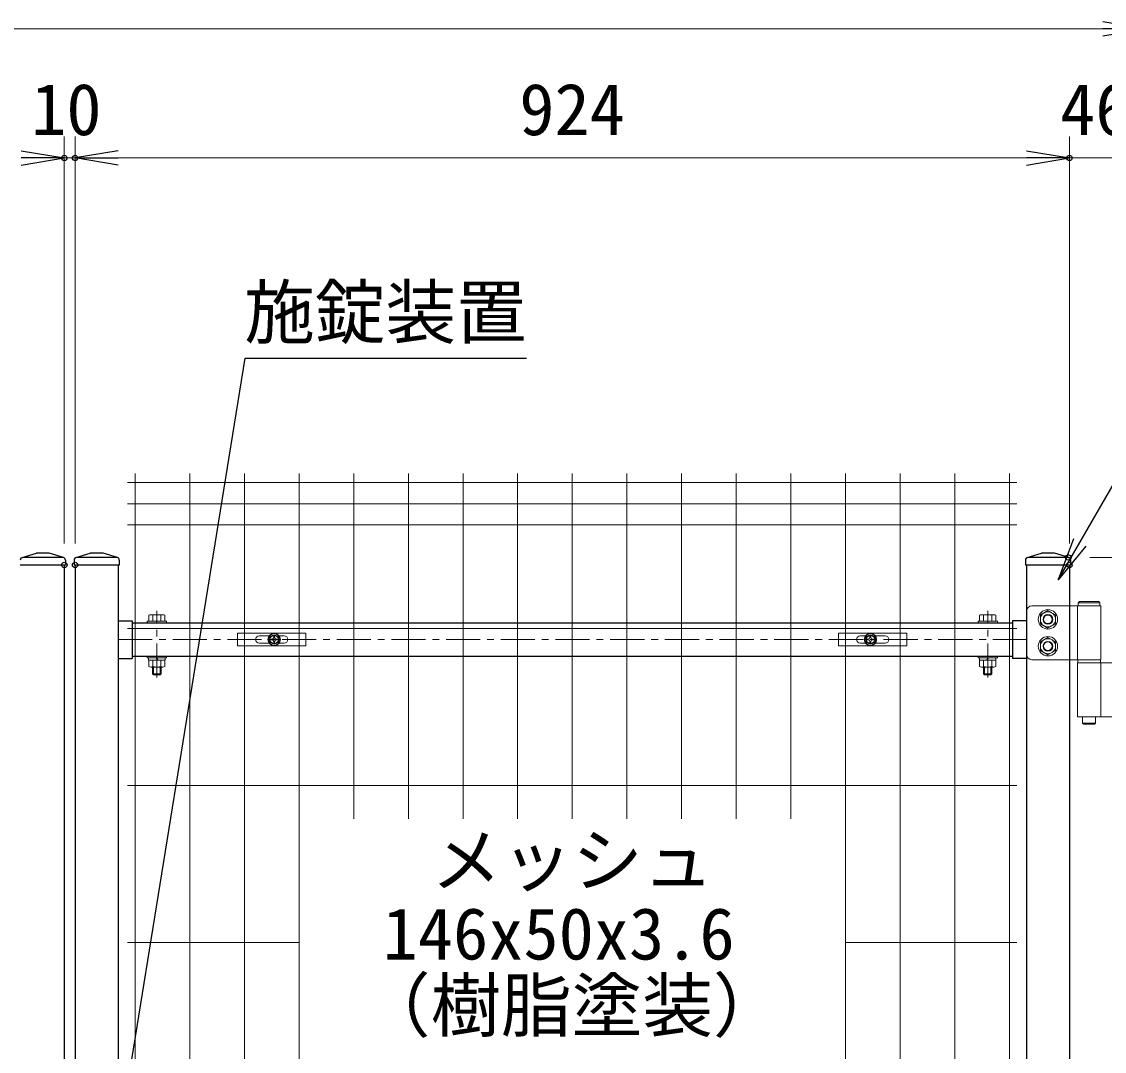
# Model space of a CAD drawing. Units: millimetres, scale not verified. Extents: x -4200 to 4200, y -2970 to 2970.
# Drawn here: x 1286 to 2292, y 656 to 1613 of the extents above; entities that cross this region are included whole.
import ezdxf
from ezdxf.enums import TextEntityAlignment as Align

# ---------------------------------------------------------------- set-up
doc = ezdxf.new("R2010")
doc.units = ezdxf.units.MM
doc.header["$LTSCALE"] = 10
doc.header["$PDMODE"] = 32
doc.header["$PDSIZE"] = 5
doc.linetypes.add('USER2', pattern=[50.8, 31.75, -6.35, 6.35, -6.35])
for name, color, linetype, lineweight in [('0-2_D-STR1', 1, 'Continuous', 25), ('0-3_D-STR2', 7, 'Continuous', 13), ('0-4_D-BMK', 2, 'USER2', 13), ('0-5_D-STR3', 3, 'Continuous', 13), ('0-7_D-STR-DIM', 7, 'Continuous', 13), ('0-8_0', 7, 'Continuous', 25), ('0-9_Defpoints', 6, 'Continuous', 25), ('0-A_D-STR-TXT', 7, 'Continuous', 25)]:
    doc.layers.add(name, color=color, linetype=linetype, lineweight=lineweight)
doc.styles.add('ＭＳ ゴシック', font='')
doc.styles.get('ＭＳ ゴシック').set_extended_font_data('MS Gothic')

# ---------------------------------------------------------------- blocks, each defined once
blk = doc.blocks.new('_Open')
at = {"layer": '0-8_0'}
blk.add_line((-10, 1.667), (0, 0), dxfattribs=at)
blk.add_lwpolyline([(-10, -1.667), (0, 0), (-10, 0)], dxfattribs=at)
blk = doc.blocks.new('U6')
at = {"layer": '0-2_D-STR1'}
for p, q in [((8946.9, 17218.9), (9080, 17260)), ((9329.6, 17220), (8954, 17220)), ((9200, 17260), (9080, 17260)), ((9333.1, 17218.9), (9200, 17260)), ((9446.9, 17218.9), (9580, 17260)), ((9829.6, 17220), (9454, 17220)), ((9700, 17260), (9580, 17260)), ((9833.1, 17218.9), (9700, 17260)), ((18286.9, 17218.9), (18420, 17260)), ((18669.6, 17220), (18294, 17220)), ((18540, 17260), (18420, 17260)), ((18673.1, 17218.9), (18540, 17260)), ((9350, 17150), (8930, 17150)), ((9340, 17150), (9340, 10180)), ((9350, 17196), (9350, 17150)), ((9430, 17196), (9430, 17150)), ((9850, 17150), (9430, 17150)), ((9440, 17150), (9440, 10180)), ((9840, 17150), (9840, 300)), ((9850, 17196), (9850, 17150)), ((18270, 17196), (18270, 17150)), ((18690, 17150), (18270, 17150)), ((18280, 17150), (18280, 300)), ((18690, 17196), (18690, 17150)), ((9840, 16632.5), (9970, 16632.5)), ((9970, 16632.5), (9970, 16282.5)), ((9970, 16612.5), (18150, 16612.5)), ((18150, 16632.5), (18150, 16282.5)), ((18280, 16632.5), (18150, 16632.5)), ((9970, 16302.5), (18150, 16302.5)), ((9840, 16282.5), (9970, 16282.5)), ((18280, 16282.5), (18150, 16282.5))]:
    blk.add_line(p, q, dxfattribs=at)
blk.add_lwpolyline([(18680, 17150), (18680, 300), (18280, 300)], dxfattribs=at)
for centre, start, end in [((8954, 17196), 90, 180), ((9326, 17196), 0, 72.84994), ((9454, 17196), 90, 180), ((9826, 17196), 0, 72.84994), ((18294, 17196), 90, 180), ((18666, 17196), 0, 72.84994)]:
    blk.add_arc(centre, 24, start, end, dxfattribs=at)
at = {"layer": '0-4_D-BMK'}
for p, q in [((10200, 16104), (10200, 16724.9)), ((17920, 16104), (17920, 16724.9)), ((9840, 16457.5), (18280, 16457.5))]:
    blk.add_line(p, q, dxfattribs=at)
at = {"layer": '0-5_D-STR3'}
for p, q in [((18772, 16810), (18762, 16800)), ((18952, 16810), (18772, 16810)), ((18952, 16810), (18962, 16800)), ((18280, 16720), (18280, 16320)), ((18970, 16770), (18330, 16770)), ((18754, 16770), (18754, 16270)), ((18962, 16770), (18762, 16770)), ((18962, 16800), (18962, 16770)), ((18970, 16770), (18970, 16270)), ((10110, 16628.5), (10110, 16612.5)), ((10110, 16628.5), (10290, 16628.5)), ((10110, 16612.5), (10290, 16612.5)), ((10125, 16628.5), (10125, 16683)), ((10275, 16628.5), (10125, 16628.5)), ((10256.3, 16688.5), (10143.8, 16688.5)), ((10162.5, 16628.5), (10162.5, 16683)), ((10237.5, 16628.5), (10237.5, 16683)), ((10275, 16628.5), (10275, 16683)), ((10290, 16628.5), (10290, 16612.5)), ((17830, 16628.5), (17830, 16612.5)), ((18010, 16628.5), (17830, 16628.5)), ((18010, 16612.5), (17830, 16612.5)), ((17845, 16628.5), (17845, 16683)), ((17845, 16628.5), (17995, 16628.5)), ((17863.7, 16688.5), (17976.2, 16688.5)), ((17882.5, 16628.5), (17882.5, 16683)), ((17957.5, 16628.5), (17957.5, 16683)), ((17995, 16628.5), (17995, 16683)), ((18010, 16628.5), (18010, 16612.5)), ((10110, 16302.5), (10110, 16286.5)), ((10110, 16302.5), (10290, 16302.5)), ((10290, 16302.5), (10290, 16286.5)), ((17830, 16302.5), (17830, 16286.5)), ((18010, 16302.5), (17830, 16302.5)), ((18010, 16302.5), (18010, 16286.5)), ((10110, 16286.5), (10290, 16286.5)), ((10125, 16266.5), (10125, 16207)), ((10143.8, 16201.5), (10256.3, 16201.5)), ((10160, 16138.5), (10160, 16201.5)), ((10162.5, 16266.5), (10162.5, 16207)), ((10170, 16128.5), (10170, 16201.5)), ((10203.8, 16266.5), (10192.2, 16286.5)), ((10210.7, 16266.5), (10199.2, 16286.5)), ((10230, 16128.5), (10230, 16201.5)), ((10237.5, 16266.5), (10237.5, 16207)), ((10240, 16138.5), (10240, 16201.5)), ((10275, 16266.5), (10275, 16207)), ((18010, 16286.5), (17830, 16286.5)), ((17845, 16266.5), (17845, 16207)), ((17976.2, 16201.5), (17863.7, 16201.5)), ((17880, 16138.5), (17880, 16201.5)), ((17882.5, 16266.5), (17882.5, 16207)), ((17890, 16128.5), (17890, 16201.5)), ((17909.3, 16266.5), (17920.9, 16286.5)), ((17916.2, 16266.5), (17927.8, 16286.5)), ((17950, 16128.5), (17950, 16201.5)), ((17957.5, 16266.5), (17957.5, 16207)), ((17960, 16138.5), (17960, 16201.5)), ((17995, 16266.5), (17995, 16207)), ((18330, 16270), (18970, 16270)), ((18754, 16240), (18754, 15740)), ((19674, 16240), (18754, 16240)), ((18757, 16270), (18967, 16270)), ((18757, 16270), (18757, 16240)), ((18757, 16240), (18967, 16240)), ((18967, 16270), (18967, 16240)), ((18970, 16240), (18970, 15740)), ((10160, 16138.5), (10170, 16128.5)), ((10160, 16138.5), (10240, 16138.5)), ((10230, 16128.5), (10170, 16128.5)), ((10230, 16128.5), (10240, 16138.5)), ((17890, 16128.5), (17880, 16138.5)), ((17960, 16138.5), (17880, 16138.5)), ((17890, 16128.5), (17950, 16128.5)), ((17960, 16138.5), (17950, 16128.5)), ((19674, 15740), (18754, 15740)), ((18802, 15740), (18802, 15680)), ((18922, 15740), (18922, 15680)), ((18922, 15680), (18802, 15680)), ((18812, 15670), (18802, 15680)), ((18912, 15670), (18812, 15670)), ((18912, 15670), (18922, 15680))]:
    blk.add_line(p, q, dxfattribs=at)
for points in [[(18480, 16726), (18409.9, 16685.5), (18409.9, 16604.5), (18480, 16564), (18550.2, 16604.5), (18550.2, 16685.5)], [(18480, 16476), (18409.9, 16435.5), (18409.9, 16354.5), (18480, 16314), (18550.2, 16354.5), (18550.2, 16435.5)]]:
    blk.add_lwpolyline(points, close=True, dxfattribs=at)
for points in [[(18962, 16800), (18762, 16800), (18762, 16770)], [(10277, 16266.5), (10123, 16266.5), (10123, 16286.5)], [(10277, 16266.5), (10277, 16286.5), (10123, 16286.5)], [(17843, 16266.5), (17997, 16266.5), (17997, 16286.5)], [(17843, 16266.5), (17843, 16286.5), (17997, 16286.5)]]:
    blk.add_lwpolyline(points, dxfattribs=at)
for centre, radius in [((18480, 16645), 90), ((18480, 16645), 70.3), ((18480, 16645), 45), ((18480, 16645), 40), ((18480, 16395), 90), ((18480, 16395), 70.3), ((18480, 16395), 45), ((18480, 16395), 40)]:
    blk.add_circle(centre, radius, dxfattribs=at)
for centre, radius, start, end in [((18330, 16720), 50, 90, 180), ((10143.8, 16654), 34.5, 57.13278, 122.86722), ((10200, 16558.6), 129.9, 73.22135, 106.77865), ((10256.3, 16654), 34.5, 57.13278, 122.86722), ((17863.7, 16654), 34.5, 57.13278, 122.86722), ((17920, 16558.6), 129.9, 73.22135, 106.77865), ((17976.2, 16654), 34.5, 57.13278, 122.86722), ((18330, 16320), 50, 180, 270), ((10143.8, 16236), 34.5, 237.13278, 302.86722), ((10200, 16331.4), 129.9, 253.22135, 286.77865), ((10256.3, 16236), 34.5, 237.13278, 302.86722), ((17863.7, 16236), 34.5, 237.13278, 302.86722), ((17920, 16331.4), 129.9, 253.22135, 286.77865), ((17976.2, 16236), 34.5, 237.13278, 302.86722)]:
    blk.add_arc(centre, radius, start, end, dxfattribs=at)
at = {"layer": '0-9_Defpoints'}
for centre in [(11290, 16457.5), (16830, 16457.5)]:
    blk.add_circle(centre, 40, dxfattribs=at)
blk = doc.blocks.new('A$C1aa64d16')
at = {"layer": '0-5_D-STR3'}
for p, q in [((-339.9, 60), (295.1, 60)), ((-339.9, -60), (-339.9, 60)), ((-137.4, 35), (-45.6, 35)), ((-18.5, 4.2), (-31.5, 3.9)), ((-31.5, 3.9), (-31.5, -4)), ((-4, 31.5), (-4.2, 18.5)), ((-4, 31.5), (4, 31.5)), ((4, 31.5), (4.2, 18.5)), ((18.5, 4.2), (31.5, 3.9)), ((31.5, 3.9), (31.5, -4)), ((45.6, 35), (92.6, 35)), ((-137.4, -35), (-45.6, -35)), ((-18.5, -4.2), (-31.5, -4)), ((-4, -31.5), (-4.2, -18.5)), ((18.5, -4.2), (31.5, -4)), ((45.6, -35), (92.6, -35))]:
    blk.add_line(p, q, dxfattribs=at)
for points in [[(-339.9, -60), (295.1, -60), (295.1, 60)], [(-4, -31.5), (4, -31.5), (4.2, -18.5)]]:
    blk.add_lwpolyline(points, dxfattribs=at)
for radius in [57.5, 52.5]:
    blk.add_circle((0, 0), radius, dxfattribs=at)
for centre, radius, start, end in [((-137.4, 0), 35, 90, 270), ((-19.1, 19), 14.9, 270, 0), ((19.1, 19), 14.9, 180, 270), ((92.6, 0), 35, 270, 90), ((-19.1, -19), 14.9, 0, 90), ((19.1, -19), 14.9, 90, 180)]:
    blk.add_arc(centre, radius, start, end, dxfattribs=at)
blk = doc.blocks.new('A$Cf29bf4b8')
at = {"layer": '0-5_D-STR3'}
for p, q in [((-295.2, 60), (339.8, 60)), ((-295.2, -60), (-295.2, 60)), ((-92.7, 35), (-45.6, 35)), ((-18.5, 4.2), (-31.5, 3.9)), ((-31.5, 3.9), (-31.5, -4)), ((-4, 31.5), (-4.2, 18.5)), ((-4, 31.5), (4, 31.5)), ((4, 31.5), (4.2, 18.5)), ((18.5, 4.2), (31.5, 3.9)), ((31.5, 3.9), (31.5, -4)), ((45.6, 35), (137.3, 35)), ((-92.7, -35), (-45.6, -35)), ((-18.5, -4.2), (-31.5, -4)), ((-4, -31.5), (-4.2, -18.5)), ((18.5, -4.2), (31.5, -4)), ((45.6, -35), (137.3, -35))]:
    blk.add_line(p, q, dxfattribs=at)
for points in [[(-295.2, -60), (339.8, -60), (339.8, 60)], [(-4, -31.5), (4, -31.5), (4.2, -18.5)]]:
    blk.add_lwpolyline(points, dxfattribs=at)
for radius in [57.5, 52.5]:
    blk.add_circle((0, 0), radius, dxfattribs=at)
for centre, radius, start, end in [((-92.7, 0), 35, 90, 270), ((-19.1, 19), 14.9, 270, 0), ((19.1, 19), 14.9, 180, 270), ((137.3, 0), 35, 270, 90), ((-19.1, -19), 14.9, 0, 90), ((19.1, -19), 14.9, 90, 180)]:
    blk.add_arc(centre, radius, start, end, dxfattribs=at)
blk = doc.blocks.new('MLeader3')
at = {"layer": '0-A_D-STR-TXT'}
blk.add_line((2275.12, 1125.51), (2249.34, 1094.2), dxfattribs=at)
for points in [[(2269.34, 1128.84), (2456.66, 1453.29), (3046.29, 1453.29), (3053.49, 1453.29)], [(2263.57, 1132.18), (2249.34, 1094.2), (2269.34, 1128.84)]]:
    blk.add_lwpolyline(points, dxfattribs=at)
blk = doc.blocks.new('MLeader7')
at = {"layer": '0-A_D-STR-TXT'}
blk.add_line((1368.74, 484.41), (1355.78, 445.99), dxfattribs=at)
for points in [[(1362.16, 485.48), (1493.78, 1300.19), (1741.07, 1300.19), (1755.39, 1300.19)], [(1355.58, 486.54), (1355.78, 445.99), (1362.16, 485.48)]]:
    blk.add_lwpolyline(points, dxfattribs=at)

msp = doc.modelspace()

# ---------------------------------------------------------------- linework, layer by layer
at = {"layer": '0-3_D-STR2'}
for p, q in [((1391.62, -577.01), (1391.62, 1192.99)), ((1442.39, -577.01), (1442.39, 1192.99)), ((1493.16, -577.01), (1493.16, 1192.99)), ((1543.93, -577.01), (1543.93, 1192.99)), ((1594.7, 872.12), (1594.7, 1192.99)), ((1645.47, 872.12), (1645.47, 1192.99)), ((1696.24, 872.12), (1696.24, 1192.99)), ((1747.01, 872.12), (1747.01, 1192.99)), ((1797.78, 872.12), (1797.78, 1192.99)), ((1848.55, 872.12), (1848.55, 1192.99)), ((1899.32, 872.12), (1899.32, 1192.99)), ((1950.09, 872.12), (1950.09, 1192.99)), ((2000.86, 872.12), (2000.86, 1192.99)), ((2051.63, -577.01), (2051.63, 1192.99)), ((2102.4, -577.01), (2102.4, 1192.99)), ((2153.17, -577.01), (2153.17, 1192.99)), ((2203.94, -577.01), (2203.94, 1192.99)), ((2210.94, 1184.56), (1384.62, 1184.56)), ((2210.94, 1164.99), (1384.62, 1164.99)), ((2210.94, 1145.42), (1384.62, 1145.42)), ((2210.94, 1048.99), (1384.62, 1048.99)), ((2210.94, 902.99), (1384.62, 902.99)), ((1543.93, 756.99), (1384.62, 756.99)), ((2210.94, 756.99), (2051.63, 756.99))]:
    msp.add_line(p, q, dxfattribs=at)
at = {"layer": '0-7_D-STR-DIM'}
for p, q in [((2290.78, 1606.36), (370.78, 1606.36)), ((1325.78, 1127.99), (1325.78, 1506.36)), ((1325.78, 1127.99), (1325.78, 1506.36)), ((1335.78, 1127.99), (1335.78, 1506.36)), ((1335.78, 1127.99), (1335.78, 1506.36)), ((2259.78, 1127.99), (2259.78, 1506.36)), ((2259.78, 1127.99), (2259.78, 1506.36)), ((1325.78, 1486.36), (1335.78, 1486.36)), ((1375.78, 1486.36), (2219.78, 1486.36)), ((1375.78, 1486.36), (1415.78, 1486.36)), ((2219.78, 1486.36), (2179.78, 1486.36)), ((2259.78, 1486.36), (2305.78, 1486.36)), ((2278.74, 1114.99), (2965.17, 1114.99))]:
    msp.add_line(p, q, dxfattribs=at)
at = {"layer": '0-9_Defpoints'}
for p in [(1325.78, 1486.36), (1335.78, 1486.36), (2259.78, 1486.36), (2258.74, 1114.99), (1325.78, 1107.99), (1335.78, 1107.99), (2259.78, 1107.99)]:
    msp.add_point(p, dxfattribs=at)

# ---------------------------------------------------------------- block references
at = {"layer": '0-7_D-STR-DIM'}
for name, p, xscale, yscale in [('_Open', (2330.78, 1606.36), 4, 4), ('_Open', (1325.78, 1486.36), 4, 4), ('_Open', (1325.78, 1486.36), 4, 4), ('_Open', (2259.78, 1486.36), 4, 4), ('_Open', (2259.78, 1486.36), 4, 4), ('U6', (391.78, -607.01), 0.1, 0.1), ('A$C1aa64d16', (1520.78, 1038.74), 0.1, 0.1), ('A$Cf29bf4b8', (2074.78, 1038.74), 0.1, 0.1)]:
    msp.add_blockref(name, p, dxfattribs=dict(at, xscale=xscale, yscale=yscale))
at = {"layer": '0-7_D-STR-DIM', "xscale": 4, "yscale": 4, "rotation": 180}
msp.add_blockref('_Open', (1335.78, 1486.36), dxfattribs=at)
msp.add_blockref('_Open', (1335.78, 1486.36), dxfattribs=at)
at = {"layer": '0-A_D-STR-TXT'}
for name in ['MLeader3', 'MLeader7']:
    msp.add_blockref(name, (0, 0), dxfattribs=at)

# ---------------------------------------------------------------- texts
at = {"layer": '0-7_D-STR-DIM', "style": 'ＭＳ ゴシック'}
for s, p in [('10', (1294.93, 1493.11)), ('924', (1748.53, 1493.11)), ('46', (2251.06, 1493.11))]:
    msp.add_text(s, height=48.09, dxfattribs=at).set_placement(p, align=Align.BOTTOM_LEFT)
at = {"layer": '0-A_D-STR-TXT', "style": 'ＭＳ ゴシック'}
for s, p in [('施錠装置', (1492.97, 1304.57)), ('メッシュ', (1666.55, 795.17)), ('146x50x3.6', (1621.53, 726.9)), ('（樹脂塗装）', (1600.46, 660.25))]:
    msp.add_text(s, height=48.09, dxfattribs=at).set_placement(p, align=Align.BOTTOM_LEFT)

doc.saveas('drawing.dxf')
